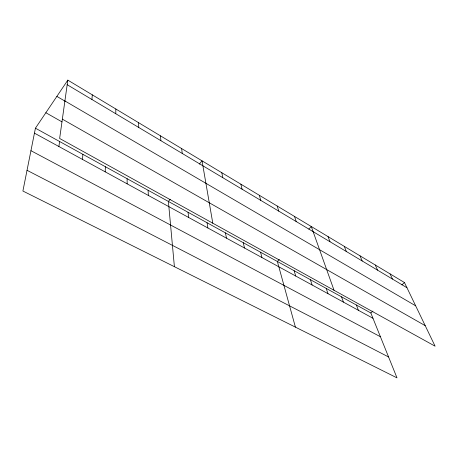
<?xml version="1.0" encoding="UTF-8"?>
<svg xmlns="http://www.w3.org/2000/svg" width="458" height="458" viewBox="0 0 458 458"><rect width="100%" height="100%" fill="white"/><g stroke="black" fill="none" stroke-linecap="round" stroke-linejoin="round"><path stroke-width="0.69" d="M115.777 113.744L115.845 109.01M105.203 171.842L105.38 166.729M91.938 99.501L92.281 94.84M82.463 159.401L82.892 154.335M67.824 80.133L59.643 138.465L435.1 346.196L404.466 282.552L67.824 80.133L35.432 128.188L22.9 191.032L397 377.867L370.837 312.98L35.432 128.188M58.893 146.514L59.592 141.499M170.199 199.259L168.389 201.446L174.401 266.693M199.316 164.124L202.041 160.838L212.793 223.201M279.277 259.52L277.371 261.484L295.41 327.132M308.812 229.092L311.297 226.527L334.037 290.28M370.837 312.98L372.915 311.102M401.895 284.876L404.466 282.552M27.033 170.307L388.579 356.977M30.944 150.693L380.426 336.75M34.447 133.146L372.972 318.27M45.857 112.731L62.025 121.897M62.351 119.154L425.219 325.661M64.904 100.949L415.669 305.824M56.866 96.392L65.391 101.373M67.183 84.707L406.956 287.721M390.084 273.907L392.483 279.077M375.274 264.999L377.575 270.168M360.011 255.822L362.209 260.986M344.279 246.358L346.357 251.516M356.381 305.017L358.419 310.312M328.048 236.603L330.006 241.744M341.502 296.818L343.437 302.12M326.182 288.374L328.008 293.681M294.523 216.445L296.217 221.558M310.398 279.678L312.11 284.985M277.21 206.031L278.762 211.127M294.133 270.718L295.725 276.025M259.337 195.285L260.728 200.352M260.591 252.238L261.913 257.533M240.868 184.179L242.093 189.217M243.295 242.711L244.469 247.996M221.781 172.706L222.828 177.71M225.456 232.882L226.47 238.154M207.039 222.737L207.892 227.992M181.62 148.552L182.267 153.47M188.032 212.266L188.702 217.498M160.472 135.837L160.895 140.703M148.094 190.259L148.369 195.446M138.562 122.664L138.751 127.467M127.101 178.694L127.158 183.847"/></g></svg>
